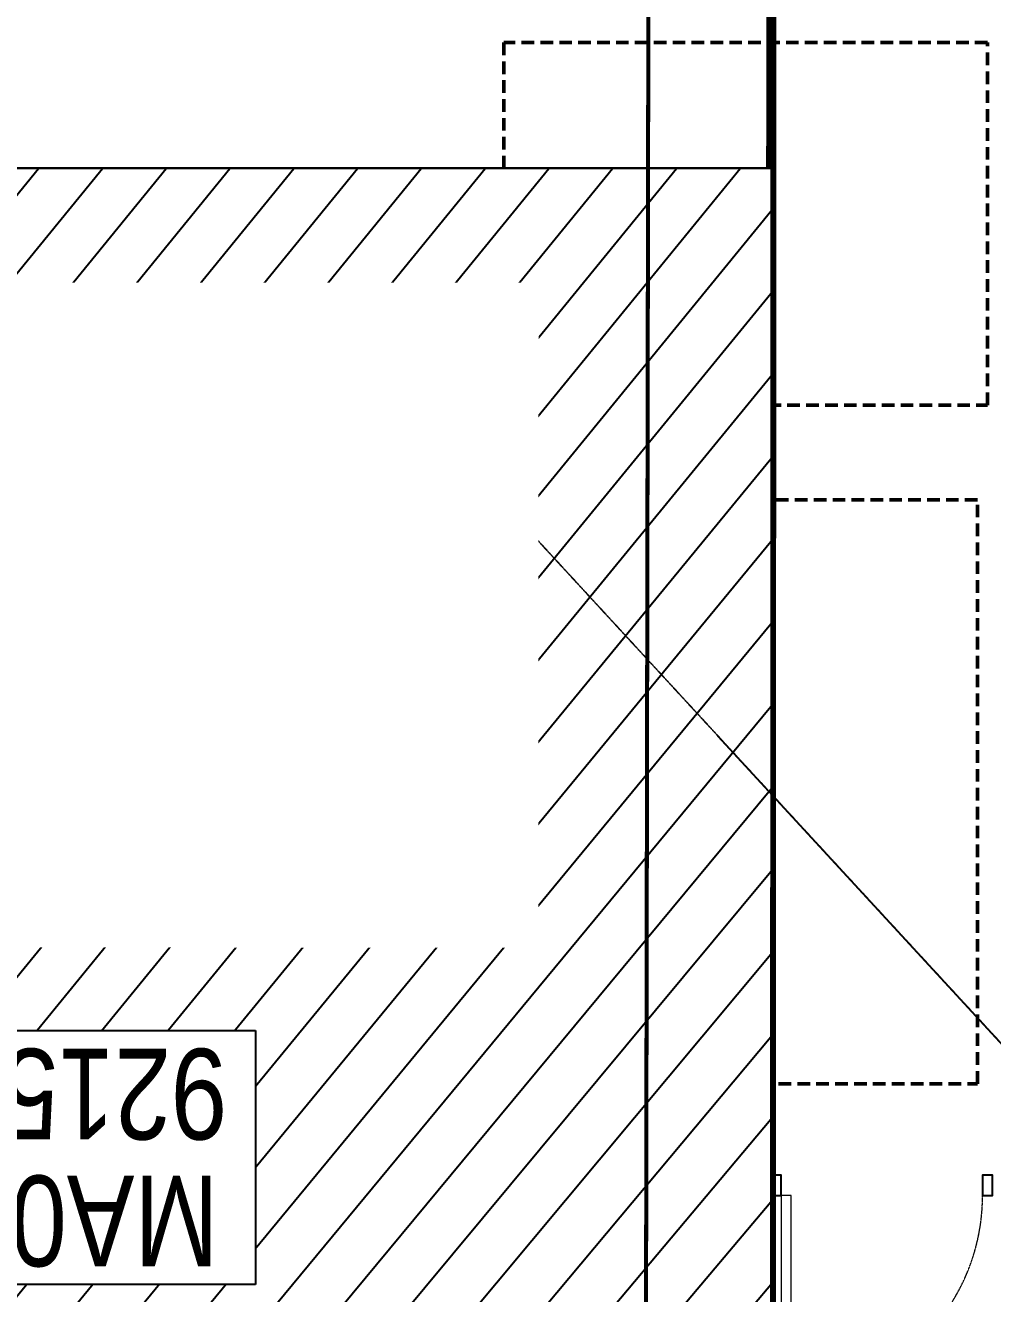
# Model space of a CAD drawing. Header units: centimetres. Extents: x -6122352 to 7132207, y -1694241 to 1947892.
# Drawn here: x 82973 to 87774, y -95548 to -89250 of the extents above; entities that cross this region are included whole.
import ezdxf
from ezdxf.xclip import XClip

# ---------------------------------------------------------------- set-up
doc = ezdxf.new("R2010")
doc.units = ezdxf.units.CM
doc.header["$MEASUREMENT"] = 0
doc.header["$XCLIPFRAME"] = 2
for name, pattern in [('23585-XR-AR-END-GROUND FLOOR$0$XR-END-GROUND FLOOR PLAN$0$HIDDEN2', [0.1875, 0.125, -0.0625]), ('DASHED2', [0.375, 0.25, -0.125]), ('XR-AR-END-SETTING OUT PLAN$0$23261-XR-AR-SI-GF$0$HIDDEN', [0.375, 0.25, -0.125]), ('XR-AR-END-SETTING OUT PLAN$0$23585-XR-AR-END-GROUND FLOOR$0$23261-XR-AR-SI-GF$0$HIDDEN', [0.375, 0.25, -0.125]), ('XR-AR-END-SETTING OUT PLAN$0$23585-XR-AR-END-GROUND FLOOR$0$945-4P-1-101-GROUND FLOOR PLAN$0$XR-MIDDLE-GROUND FLOOR PLAN$0$HIDDEN2', [0.1875, 0.125, -0.0625]), ('XR-AR-END-SETTING OUT PLAN$0$23585-XR-AR-END-GROUND FLOOR$0$XR-END-GROUND FLOOR PLAN$0$HIDDEN2', [0.1875, 0.125, -0.0625]), ('XR-AR-END-SETTING OUT PLAN$0$23585-XR-AR-END-GROUND FLOOR$0$XR-END-GROUND FLOOR PLAN$0$xf_6a1$0$DASHED', [0.75, 0.5, -0.25])]:
    doc.linetypes.add(name, pattern=pattern)
for name, color, linetype in [('00-MI-DIM', 7, 'Continuous'), ('23585-XR-AR-BOUNDARY WALLS AND SETBACKS$0$setback', 7, 'XR-AR-END-SETTING OUT PLAN$0$23261-XR-AR-SI-GF$0$HIDDEN'), ('@MI-REF LAYER', 7, 'Continuous'), ('B_TH_4', 7, 'Continuous'), ('XR-AR-END-SETTING OUT PLAN$0$23585-XR-AR-END-GROUND FLOOR$0$A-Flor-Strs', 1, 'Continuous')]:
    doc.layers.add(name, color=color, linetype=linetype)
doc.layers.add('08-Compound Wall-3', color=5, linetype='Continuous', lineweight=25, true_color=0x0000ff)
for name, color, linetype, lineweight in [('23585-XR-AR-END-GROUND FLOOR$0$A-LOVR-PLAN', 251, 'Continuous', 9), ('@ Foundations', 4, 'DASHED2', 50), ('A-ANNO-TEXT', 3, 'Continuous', 25), ('XR-AR-END-SETTING OUT PLAN$0$23585-XR-AR-END-GROUND FLOOR$0$A-DOOR-FULL', 1, 'Continuous', 9), ('XR-AR-END-SETTING OUT PLAN$0$23585-XR-AR-END-GROUND FLOOR$0$A-EQUP-KITN-PLAN', 202, 'Continuous', 9), ('XR-AR-END-SETTING OUT PLAN$0$23585-XR-AR-END-GROUND FLOOR$0$A-FLOR-OVHD', 9, 'XR-AR-END-SETTING OUT PLAN$0$23585-XR-AR-END-GROUND FLOOR$0$23261-XR-AR-SI-GF$0$HIDDEN', 15), ('XR-AR-END-SETTING OUT PLAN$0$23585-XR-AR-END-GROUND FLOOR$0$A-GLAZ-SILL', 8, 'Continuous', 5), ('XR-AR-END-SETTING OUT PLAN$0$23585-XR-AR-END-GROUND FLOOR$0$A-GLAZ-WNDO', 232, 'Continuous', 9), ('XR-AR-END-SETTING OUT PLAN$0$23585-XR-AR-END-GROUND FLOOR$0$A-LOVR-PLAN', 111, 'Continuous', 9), ('XR-AR-END-SETTING OUT PLAN$0$23585-XR-AR-END-GROUND FLOOR$0$A-WALL', 7, 'Continuous', 30), ('XR-AR-END-SETTING OUT PLAN$0$23585-XR-AR-END-GROUND FLOOR$0$S-COLS', 51, 'Continuous', 40), ('XR-AR-END-SETTING OUT PLAN$0$23585-XR-AR-END-GROUND FLOOR$0$S-COLS-PATT', 8, 'Continuous', 5)]:
    doc.layers.add(name, color=color, linetype=linetype, lineweight=lineweight)
doc.styles.get("Standard").update_dxf_attribs({"font": 'arial.ttf'})
doc.styles.add('Xref group 33-41$0$Overall SOP Plan$0$LAC-609-NG10-1-XREF-GRID-125SC$0$GRID-DIM-NO', font='arial.ttf', dxfattribs={"width": 0.8})
doc.dimstyles.new('LEADER', dxfattribs={"dimtxt": 0.18, "dimasz": 0.25, "dimexe": 0.18, "dimexo": 0.0625, "dimgap": 0.09, "dimtad": 0, "dimtih": 1, "dimtoh": 1, "dimdec": 4, "dimzin": 0, "dimdsep": 46, "dimtxsty": 'Standard', "dimblk": 'DOT', "dimcen": 0.09, "dimadec": 0, "dimazin": 0, "dimtfac": 1, "dimtdec": 4, "dimtofl": 0, "dimtmove": 0, "dimatfit": 3, "dimldrblk": 'DOT', "dimfxl": 1, "dimtolj": 1, "dimtzin": 0, "dimarcsym": 0})

# ---------------------------------------------------------------- blocks, each defined once
blk = doc.blocks.new('23585-XR-AR-BOUNDARY WALLS AND SETBACKS')
at = {"layer": '23585-XR-AR-BOUNDARY WALLS AND SETBACKS$0$setback', "ltscale": 40, "const_width": 0.05}
blk.add_lwpolyline([(496528.0138683853, 2768889.53020306), (496513.6369208413, 2768902.703844581), (496509.4820434907, 2768898.169344686), (496505.4284242032, 2768893.745523636), (496501.3750262877, 2768889.321925911), (496497.3216491075, 2768884.898150815), (496493.2682491078, 2768880.474350816), (496489.1135448206, 2768875.940027513), (496503.490752075, 2768862.766296911), (496507.6456059507, 2768867.300802918), (496511.6990474208, 2768871.724448176), (496515.7524017806, 2768876.148198367), (496519.8058017804, 2768880.571998366), (496521.9338264712, 2768882.894425312), (496523.8591744935, 2768884.995768585), (496528.0138683853, 2768889.53020306)], dxfattribs=at)
blk = doc.blocks.new('A$C9d9485f6')
at = {"layer": 'A-ANNO-TEXT', "rotation": 312.4881850805905}
blk.add_blockref('23585-XR-AR-BOUNDARY WALLS AND SETBACKS', (-2377088.534775567, -1504219.252137818), dxfattribs=at)
blk = doc.blocks.new('*U35')
for points in [[(91, -5.684341886080801e-14), (41, -5.684341886080801e-14), (41, 1021), (91, 1021)], [(0, 0), (38, -5.684341886080801e-14), (38, -50), (50, -50), (50, -249.999999999997), (0, -249.999999999997)], [(1100, 2.842170943040401e-14), (1062, -2.842170943040401e-14), (1062, -49.99999999999997), (1050, -49.99999999999997), (1050, -249.999999999997), (1100, -249.999999999997)]]:
    blk.add_lwpolyline(points, close=True)
at = {"color": 8, "linetype": 'XR-AR-END-SETTING OUT PLAN$0$23585-XR-AR-END-GROUND FLOOR$0$XR-END-GROUND FLOOR PLAN$0$HIDDEN2'}
blk.add_arc((41, -5.684341886080801e-14), 1021, 1.594950045944486e-15, 90, dxfattribs=at)
at = {"layer": 'XR-AR-END-SETTING OUT PLAN$0$23585-XR-AR-END-GROUND FLOOR$0$A-GLAZ-SILL', "linetype": 'XR-AR-END-SETTING OUT PLAN$0$23585-XR-AR-END-GROUND FLOOR$0$945-4P-1-101-GROUND FLOOR PLAN$0$XR-MIDDLE-GROUND FLOOR PLAN$0$HIDDEN2', "ltscale": 3}
blk.add_lwpolyline([(0, 0), (1100, 0), (1100, -249.999999999997), (0, -249.999999999997)], close=True, dxfattribs=at)
blk = doc.blocks.new('*U37')
for points in [[(91, -5.684341886080801e-14), (41, -5.684341886080801e-14), (41, 1021), (91, 1021)], [(0, 0), (38, -5.684341886080801e-14), (38, -50), (50, -50), (50, -109.9999999801787), (0, -109.9999999801787)], [(1100, 2.842170943040401e-14), (1062, -2.842170943040401e-14), (1062, -49.99999999999997), (1050, -49.99999999999997), (1050, -109.9999999801786), (1100, -109.9999999801786)]]:
    blk.add_lwpolyline(points, close=True)
at = {"color": 8, "linetype": 'XR-AR-END-SETTING OUT PLAN$0$23585-XR-AR-END-GROUND FLOOR$0$XR-END-GROUND FLOOR PLAN$0$HIDDEN2'}
blk.add_arc((41, -5.684341886080801e-14), 1021, 1.594950045944486e-15, 90, dxfattribs=at)
at = {"layer": 'XR-AR-END-SETTING OUT PLAN$0$23585-XR-AR-END-GROUND FLOOR$0$A-GLAZ-SILL', "linetype": 'XR-AR-END-SETTING OUT PLAN$0$23585-XR-AR-END-GROUND FLOOR$0$945-4P-1-101-GROUND FLOOR PLAN$0$XR-MIDDLE-GROUND FLOOR PLAN$0$HIDDEN2', "ltscale": 3}
blk.add_lwpolyline([(0, 0), (1100, 0), (1100, -109.9999999801786), (0, -109.9999999801786)], close=True, dxfattribs=at)
blk = doc.blocks.new('XR-AR-END-SETTING OUT PLAN$0$23585-XR-AR-END-GROUND FLOOR$0$XR-END-GROUND FLOOR PLAN$0$A$C45491A9B')
blk.add_lwpolyline([(-50, 0), (0, 0), (0, 1000), (-50, 1000)], close=True)
at = {"color": 8, "linetype": 'XR-AR-END-SETTING OUT PLAN$0$23585-XR-AR-END-GROUND FLOOR$0$XR-END-GROUND FLOOR PLAN$0$HIDDEN2'}
blk.add_arc((0, -4.547473508864641e-13), 1000, 90, 180, dxfattribs=at)
blk = doc.blocks.new('XR-AR-END-SETTING OUT PLAN$0$23585-XR-AR-END-GROUND FLOOR$0$A$C75a8815d')
at = {"layer": 'XR-AR-END-SETTING OUT PLAN$0$23585-XR-AR-END-GROUND FLOOR$0$S-COLS', "color": 252, "lineweight": 30}
for points in [[(-0.02841067314147949, 3499.999932765961), (-0.02841019630432129, 2699.999933242798), (249.9715893268585, 2699.999932765961), (249.9715902805328, 3499.999933004379)], [(3.814697265625e-06, 0.001664876937866211), (3.814697265625e-06, 550.001665353775), (250.0000038146973, 550.0016646385193), (250.0000038146973, 0.001665115356445312)]]:
    blk.add_lwpolyline(points, close=True, dxfattribs=at)
blk = doc.blocks.new('23585-XR-AR-END-GROUND FLOOR$0$XR-END-GROUND FLOOR PLAN$0$A$C45491A9B')
blk.add_lwpolyline([(-50, 0), (0, 0), (0, 1000), (-50, 1000)], close=True)
at = {"color": 8, "linetype": '23585-XR-AR-END-GROUND FLOOR$0$XR-END-GROUND FLOOR PLAN$0$HIDDEN2'}
blk.add_arc((0, -4.547473508864641e-13), 1000, 90, 180, dxfattribs=at)
blk = doc.blocks.new('XR-AR-END-SETTING OUT PLAN')
at = {"layer": '08-Compound Wall-3'}
for points in [[(1950.044146533911, 10600.00060864944), (1900.044146533911, 10600.00060864944), (1900.044145320485, 10500.00060864944), (1950.044146842208, 10500.00060864944)], [(3000.044145816123, 10600.00056898237), (2950.044145816123, 10600.00056898237), (2950.044144602697, 10500.00056898237), (3000.04414612442, 10500.00056898237)]]:
    blk.add_lwpolyline(points, close=True, dxfattribs=at)
at = {"layer": 'XR-AR-END-SETTING OUT PLAN$0$23585-XR-AR-END-GROUND FLOOR$0$A-EQUP-KITN-PLAN', "color": 8, "linetype": 'XR-AR-END-SETTING OUT PLAN$0$23585-XR-AR-END-GROUND FLOOR$0$XR-END-GROUND FLOOR PLAN$0$xf_6a1$0$DASHED'}
blk.add_line((5650.107175782323, 10900.00331449509), (3850.106041803956, 10900.00036239624), dxfattribs=at)
at = {"layer": 'XR-AR-END-SETTING OUT PLAN$0$23585-XR-AR-END-GROUND FLOOR$0$A-FLOR-OVHD', "color": 8, "ltscale": 5}
for p, q in [((3250.106041446328, 11000.02068042755), (3750.106041744351, 10499.99855422974)), ((3750.106041803956, 10999.99855422974), (3250.106041803956, 10499.99855327606)), ((4150.149359419942, 9210.30683708191), (3250.158987239003, 9610.350899219513)), ((3250.158987298608, 9210.306836605072), (4150.149360194802, 9610.350899219513))]:
    blk.add_line(p, q, dxfattribs=at)
at = {"layer": 'XR-AR-END-SETTING OUT PLAN$0$23585-XR-AR-END-GROUND FLOOR$0$A-FLOR-OVHD', "color": 8}
blk.add_line((3200.106140449643, 10249.99855422974), (3200.106631532311, 8999.99834060669), dxfattribs=at)
at = {"layer": 'XR-AR-END-SETTING OUT PLAN$0$23585-XR-AR-END-GROUND FLOOR$0$A-FLOR-OVHD', "color": 8, "ltscale": 5}
blk.add_lwpolyline([(3250.158987298608, 9210.306836605072), (4150.149359419942, 9210.30683708191), (4150.149360194802, 9610.350899219513), (3250.158987239003, 9610.350899219513)], close=True, dxfattribs=at)
at = {"layer": 'XR-AR-END-SETTING OUT PLAN$0$23585-XR-AR-END-GROUND FLOOR$0$A-Flor-Strs', "color": 8}
for p, q in [((3000.102111771703, 10249.9985537529), (3000.102079167962, 8999.993498325348)), ((3300.102112427354, 10249.99855422974), (3300.102079108357, 8999.99349784851)), ((3300.102093592286, 9549.99603509903), (3171.357380345464, 9681.451865673065)), ((3000.102095738053, 9549.996026039124), (3300.102093592286, 9549.99603509903)), ((3300.102093592286, 9549.99603509903), (3171.35738016665, 9418.540202617645))]:
    blk.add_line(p, q, dxfattribs=at)
at = {"layer": 'XR-AR-END-SETTING OUT PLAN$0$23585-XR-AR-END-GROUND FLOOR$0$A-GLAZ-SILL', "color": 8}
blk.add_line((3250.100986972451, 6049.997144699097), (3250.10133947432, 8199.998291492462), dxfattribs=at)
at = {"layer": 'XR-AR-END-SETTING OUT PLAN$0$23585-XR-AR-END-GROUND FLOOR$0$A-GLAZ-WNDO', "color": 8}
for p, q in [((3000.101339235902, 8199.998291015625), (3000.101339116693, 8149.998291015625)), ((3150.100986912847, 6099.997143745422), (3150.101339116693, 8199.998291015625)), ((3150.101339116693, 8199.998291015625), (3150.101339295506, 8149.998290538788)), ((3150.101339295506, 8149.998290538788), (3000.101339116693, 8149.998291015625)), ((3000.101213410497, 7447.998108863831), (3000.101213350892, 7497.998109340668)), ((3000.101213350892, 7497.998109340668), (3150.101213827729, 7497.998108386993)), ((3150.101213827729, 7497.998108386993), (3150.101213887334, 7447.998108863831)), ((3150.101213887334, 7447.998108863831), (3000.101213410497, 7447.998108863831)), ((3000.100987270474, 6746.998107910156), (3000.100986436009, 6796.998108863831)), ((3000.100986436009, 6796.998108863831), (3150.100987270474, 6796.998108863831)), ((3150.100986376405, 6746.998108863831), (3000.100987270474, 6746.998107910156)), ((3150.100987270474, 6796.998108863831), (3150.100986376405, 6746.998108863831)), ((3000.100986972451, 6049.997144699097), (3000.100986972451, 6099.997144699097)), ((3000.100986972451, 6099.997144699097), (3150.100986912847, 6099.997143745422)), ((3000.100986972451, 6049.997144699097), (3250.100986972451, 6049.997144699097)), ((3150.100986912847, 6099.997143745422), (3150.100987151265, 6049.997144699097))]:
    blk.add_line(p, q, dxfattribs=at)
for points in [[(3250.122793927789, 8199.997313976288), (3000.101339235902, 8199.998291015625)], [(3000.101213350892, 7497.998109340668), (3000.101339116693, 8149.998291015625)], [(3050.101339116693, 8149.998291015625), (3050.101213350892, 7497.998108863831)], [(3000.100986972451, 6099.997144699097), (3000.101213410497, 7447.998108863831)], [(3050.101213291287, 7447.998109340668), (3050.100986912847, 6796.998107910156)], [(3050.100986853242, 6746.998108386993), (3050.1009863168, 6099.997145175934)]]:
    blk.add_lwpolyline(points, dxfattribs=at)
at = {"layer": 'XR-AR-END-SETTING OUT PLAN$0$23585-XR-AR-END-GROUND FLOOR$0$A-LOVR-PLAN', "color": 8}
blk.add_lwpolyline([(1900.100967183709, 10600.00063562393), (1900.100967362523, 10500.00063371658)], dxfattribs=at)
for points in [[(1950.100967422128, 10600.00060844421), (1900.100967302918, 10600.00060892105), (1900.100966289639, 10500.00060892105), (1950.100967779756, 10500.00060939789)], [(3000.100967124104, 10600.00057029724), (2950.10096617043, 10600.0005698204), (2950.100965276361, 10500.00057029724), (3000.100966647267, 10500.0005698204)]]:
    blk.add_lwpolyline(points, close=True, dxfattribs=at)
at = {"layer": 'XR-AR-END-SETTING OUT PLAN$0$23585-XR-AR-END-GROUND FLOOR$0$A-WALL', "color": 8}
for points in [[(9250.102083459496, 6650.001490592957), (9050.100989297032, 6650.001235485077), (9050.10098965466, 8750.000639915466), (6850.11106570065, 8750.002635478973), (6850.111066058278, 8700.0026679039), (6750.111065879464, 8700.002668380737), (6750.111065879464, 8750.000871658325), (6650.111065939069, 8750.000871658325), (6650.111065283418, 8850.002022743225), (6950.111065164208, 8850.002250671387), (6950.111065879464, 8899.99970960617), (7050.111065879464, 8899.99970817566), (7050.11106570065, 8850.002797603607), (9050.099628582597, 8850.000640392303), (9050.10098899901, 10349.9981546402), (7050.11106581986, 10349.99975156784), (7050.111065998673, 9799.999710083008), (6950.11106570065, 9799.999708652496), (6950.112433806062, 10550.00580835342), (7050.108891561627, 10550.00580835342), (7050.104876235127, 10449.99988079071), (9050.099116638303, 10449.9981546402), (9049.948119357228, 19523.36598014832), (9249.950268521905, 19523.36597967148)], [(5650.105998054147, 10500.00084495544), (5750.106065586209, 10500.00084400177), (5750.107102289796, 11300.00188541412), (5650.107101693749, 11300.00188589096)], [(4790.1072358042, 8749.999267578125), (3250.101112738252, 8749.997854709625), (3250.123472645879, 8199.998291492462), (3000.123275354505, 8199.998291015625), (3000.100934281945, 8999.998242855072), (4540.107388034463, 8999.998847484589), (4540.107358470559, 9049.998554706573), (4790.107358232141, 9049.99855518341)], [(5650.11106570065, 8750.000054359436), (4790.107256367803, 8749.999291419983), (4790.107256188989, 8850.000108718872), (5650.111065641046, 8850.001082897186)], [(3250.12934859097, 5750.006791114807), (3250.100409820676, 5750.006854534149), (3250.100986972451, 6049.997144699097), (3000.129348531365, 6049.997144699097), (3000.129348650575, 5499.999974727631), (3250.129348769784, 5500.006791591644)], [(3250.129348710179, 5499.998108386993), (7760.105232134461, 5500.00174665451), (7760.105232253671, 5750.00045633316), (3250.129348531365, 5749.997789859772)]]:
    blk.add_lwpolyline(points, close=True, dxfattribs=at)
for points in [[(3850.106042101979, 10500.01968860626), (5750.107330158353, 10500.00084400177), (5750.107415214181, 10250.00188541412), (4790.107357934117, 10249.9985537529), (4790.107358291745, 10149.99855566025), (4540.107357993722, 10149.99855566025), (4540.10735835135, 10249.9985537529), (3000.102095916867, 10249.99855327606), (3000.102079048753, 11999.99910259247), (3250.104392960668, 11999.99910163879), (3250.104392841458, 11100.02067995071), (3850.106042161584, 11100.02068090439), (3850.10604198277, 10499.99947547913)], [(3750.106041803956, 10700.02068090439), (3750.106041803956, 10999.99855422974), (3450.106041863561, 11000.02068042755), (3250.106041446328, 11000.02068042755), (3250.106041803956, 10499.99855327606), (3750.106041744351, 10499.99855422974), (3750.106041803956, 10700.02068090439)]]:
    blk.add_lwpolyline(points, dxfattribs=at)
at = {"layer": '23585-XR-AR-END-GROUND FLOOR$0$A-LOVR-PLAN'}
blk.add_blockref('23585-XR-AR-END-GROUND FLOOR$0$XR-END-GROUND FLOOR PLAN$0$A$C45491A9B', (2950.044147029549, 10600.00058481902), dxfattribs=at)
at = {"layer": 'XR-AR-END-SETTING OUT PLAN$0$23585-XR-AR-END-GROUND FLOOR$0$A-DOOR-FULL', "color": 8, "xscale": -1, "rotation": 270}
blk.add_blockref('*U35', (4790.107358232141, 9049.99855518341), dxfattribs=at)
at = {"layer": 'XR-AR-END-SETTING OUT PLAN$0$23585-XR-AR-END-GROUND FLOOR$0$A-DOOR-FULL', "color": 8, "xscale": 0.9090909090912127, "yscale": 0.9090909090912127, "zscale": 0.9090909090912127, "rotation": 179.9999999999999}
blk.add_blockref('*U37', (6650.111066237092, 8750.001082897186), dxfattribs=at)
at = {"layer": 'XR-AR-END-SETTING OUT PLAN$0$23585-XR-AR-END-GROUND FLOOR$0$A-LOVR-PLAN', "color": 8}
blk.add_blockref('XR-AR-END-SETTING OUT PLAN$0$23585-XR-AR-END-GROUND FLOOR$0$XR-END-GROUND FLOOR PLAN$0$A$C45491A9B', (2950.100967720151, 10600.00058603287), dxfattribs=at)
at = {"layer": 'XR-AR-END-SETTING OUT PLAN$0$23585-XR-AR-END-GROUND FLOOR$0$S-COLS-PATT', "color": 8}
blk.add_blockref('XR-AR-END-SETTING OUT PLAN$0$23585-XR-AR-END-GROUND FLOOR$0$A$C75a8815d', (3000.129344239831, 5499.998310089111), dxfattribs=at)
blk = doc.blocks.new('END UNIT')
at = {"xscale": 0.001, "yscale": 0.001, "zscale": 0.001}
blk.add_blockref('XR-AR-END-SETTING OUT PLAN', (-9.150201729830158, 0), dxfattribs=at)
blk = doc.blocks.new('TH_4')
blk.add_blockref('END UNIT', (495802.3053798428, 2769130.514097063))
blk = doc.blocks.new('A$C780da55d')
at = {"layer": 'B_TH_4', "xscale": 1.000039159572381, "yscale": 1.000039159572381, "zscale": 1.000039159572381}
blk.add_blockref('TH_4', (-495814.0704651335, -2769239.302089663), dxfattribs=at)
blk = doc.blocks.new('23585-XR-AR-MALDIVE-2$0$TH_4')
blk.add_blockref('A$C780da55d', (495794.655359471, 2769130.864096801))
at = {"layer": '@ Foundations', "linetype": 'DASHED2', "ltscale": 0.25}
for points in [[(495795.1303024773, 2769137.659769025), (495797.4303024774, 2769137.659769025), (495797.4303024774, 2769140.559769025), (495795.1303024773, 2769140.559769025)], [(495797.4803024774, 2769135.389769025), (495797.4803024774, 2769137.189769024), (495795.0803024773, 2769137.189769024), (495795.0803024773, 2769135.389769025)]]:
    blk.add_lwpolyline(points, close=True, dxfattribs=at)
blk = doc.blocks.new('_Dot')
at = {"color": 0, "linetype": 'ByBlock', "lineweight": -2}
blk.add_line((-0.5, 0), (-1, 0), dxfattribs=at)
at = {"color": 0, "linetype": 'ByBlock', "const_width": 0.5}
blk.add_lwpolyline([(-0.25, 0, 1), (0.25, 0, 1)], format="xyb", close=True, dxfattribs=at)
blk = doc.blocks.new('M3 REF WITH TABLES')
at = {"color": 1, "const_width": 0.01999999999999999}
blk.add_lwpolyline([(57.61723286483902, 62.82835623947904), (57.37947897828417, 57.27720345882699), (64.3141698797699, 50.90252933371812), (64.06413725775201, 50.62570517417043), (64.3141698797699, 50.90252933371812), (69.52931213181, 46.15104598086327), (75.21472128113965, 46.70776416221634)], dxfattribs=at)
at = {"color": 10}
blk.add_lwpolyline([(34.66325089067686, 29.68410262046382), (45.18633932532975, 20.03993892343715), (49.40796777181095, 24.6489977510646), (49.18618639430497, 24.85195393767208), (65.26248423440848, 42.40361756272614), (65.48408372345148, 42.20046279439703), (69.7056917072623, 46.80954036535695), (59.18240357114701, 56.45298300962895), (34.66325089067686, 29.68410262046382)], close=True, dxfattribs=at)

msp = doc.modelspace()

# ---------------------------------------------------------------- block references
at = {"layer": '@MI-REF LAYER', "xscale": 1000, "yscale": 1000, "zscale": 1000}
msp.add_blockref('A$C9d9485f6', (-23958.95045533385, 48155.57226163784), dxfattribs=at)

# ---------------------------------------------------------------- next in the draw order: block references
at = {"layer": '@MI-REF LAYER'}
ref = msp.add_blockref('23585-XR-AR-MALDIVE-2$0$TH_4', (495862223.3068303, 2769049743.418423), dxfattribs=dict(at, xscale=1000, yscale=1000, zscale=1000, rotation=180.0004263457452))
XClip(ref).set_block_clipping_path([(495835.392424888, 2769130.5103818076), (495835.3967513023, 2769154.450356969), (495832.30707694823, 2769154.410980098), (495826.3067906522, 2769154.412067512), (495820.30693135364, 2769154.4132776167), (495814.3069288675, 2769154.4143526326), (495808.30692413123, 2769154.41542765), (495805.1570141213, 2769154.416030391), (495802.30692738434, 2769154.4565039617), (495796.01202966133, 2769154.457572191), (495793.2170129507, 2769154.458168634), (495793.2122923648, 2769130.5183110787)])

# ---------------------------------------------------------------- next in the draw order: linework, layer by layer
at = {"layer": '@MI-REF LAYER', "color": 10}
msp.add_lwpolyline([(50376.01441383638, -89960.2429721274), (50371.9690600913, -104234.1796139122), (56622.21465642641, -104234.1331034167), (56622.07777362812, -103933.5034735499), (80423.51151656458, -103933.3263631371), (80423.37910748941, -104233.9559955868), (86673.62470415092, -104233.8817356158), (86677.00345622863, -89960.28485840559), (50376.01441383638, -89960.2429721274)], close=True, dxfattribs=at)

# ---------------------------------------------------------------- next in the draw order: wipeouts: each hides what was drawn before it
msp.add_wipeout([(86673.346810938, -89960.3903957616), (50372.357776579345, -89959.83809378305), (50371.96905993459, -104234.17396235577), (56622.21465632465, -104234.13310354992), (56622.07777360872, -103933.5034735787), (80423.51151700671, -103933.32071120305), (80423.37910778308, -104233.95034378907), (86673.62470397336, -104233.88173577873)]).dxf.layer = '@MI-REF LAYER'

# ---------------------------------------------------------------- next in the draw order: hatches: boundary and pattern name
at = {"layer": '@MI-REF LAYER'}
h = msp.add_hatch(dxfattribs=at)
h.set_pattern_fill('ANSI31', color=256, scale=1999.999998458916, angle=6.732677568681441)
h.set_pattern_definition([(51.73267756868143, (-2377169058.081353, -1504501451.09876), (-196.2824303927789, 154.8328370300893), [])])
h.paths.add_polyline_path([(80423.51151656458, -103933.3263631371), (80423.37910748941, -104233.9559955868), (86673.62470418087, -104233.909488238), (86673.34681084957, -89960.39604730048), (50372.35776849663, -89960.3541610652), (50371.96905997334, -104234.1796137834), (56622.21465630847, -104234.1331032879), (56622.07777362812, -103933.5034735499)])

# ---------------------------------------------------------------- next in the draw order: linework, layer by layer
at = {"layer": '@MI-REF LAYER', "color": 1, "const_width": 20}
msp.add_lwpolyline([(90321.1237987033, -84499.92497197539), (86067.02983505567, -88074.06943648291), (86050.21104494687, -97493.52405067268), (85677.19473557822, -97496.124113636), (86050.21104494687, -97493.52405067268), (86068.90706651313, -104548.5898349335), (90319.58953007295, -108365.0686993733)], dxfattribs=at)

# ---------------------------------------------------------------- next in the draw order: leaders
at = {"linetype": 'DASHED2'}
msp.add_leader([(88419.19558141737, -94960.26180329156), (85515.78024238544, -91808.05054901418)], dimstyle='LEADER', dxfattribs=at)

# ---------------------------------------------------------------- next in the draw order: texts
at = {"layer": '00-MI-DIM', "color": 7, "insert": (84025.1647982121, -95411.65541551531, -157.461039985285), "char_height": 450.0000000000002, "width": 2056.8768805703, "attachment_point": 1, "rotation": 179.9988252722633, "line_spacing_factor": 0.8394388776454546, "style": 'Xref group 33-41$0$Overall SOP Plan$0$LAC-609-NG10-1-XREF-GRID-125SC$0$GRID-DIM-NO', "bg_fill": 19, "box_fill_scale": 1.2, "bg_fill_color": 256, "bg_fill_transparency": 0}
msp.add_mtext('\\pxqc;MA0319 9215504', dxfattribs=at)

# ---------------------------------------------------------------- next in the draw order: wipeouts: each hides what was drawn before it
at = {"color": 10}
msp.add_wipeout([(85520.002764524, -90527.69133353572), (78334.27911048729, -90526.45734072209), (78333.71213399782, -93828.0462112098), (85519.43578842815, -93829.28020282778), (85520.00276417092, -90527.69133383966)], dxfattribs=at).dxf.layer = '@MI-REF LAYER'

# ---------------------------------------------------------------- next in the draw order: block references
at = {"layer": '@MI-REF LAYER', "xscale": 1000, "yscale": 1000, "zscale": 1000, "rotation": 312.4882889992022}
msp.add_blockref('M3 REF WITH TABLES', (5073.57098191743, -84448.84299303715), dxfattribs=at)

doc.saveas('drawing.dxf')
